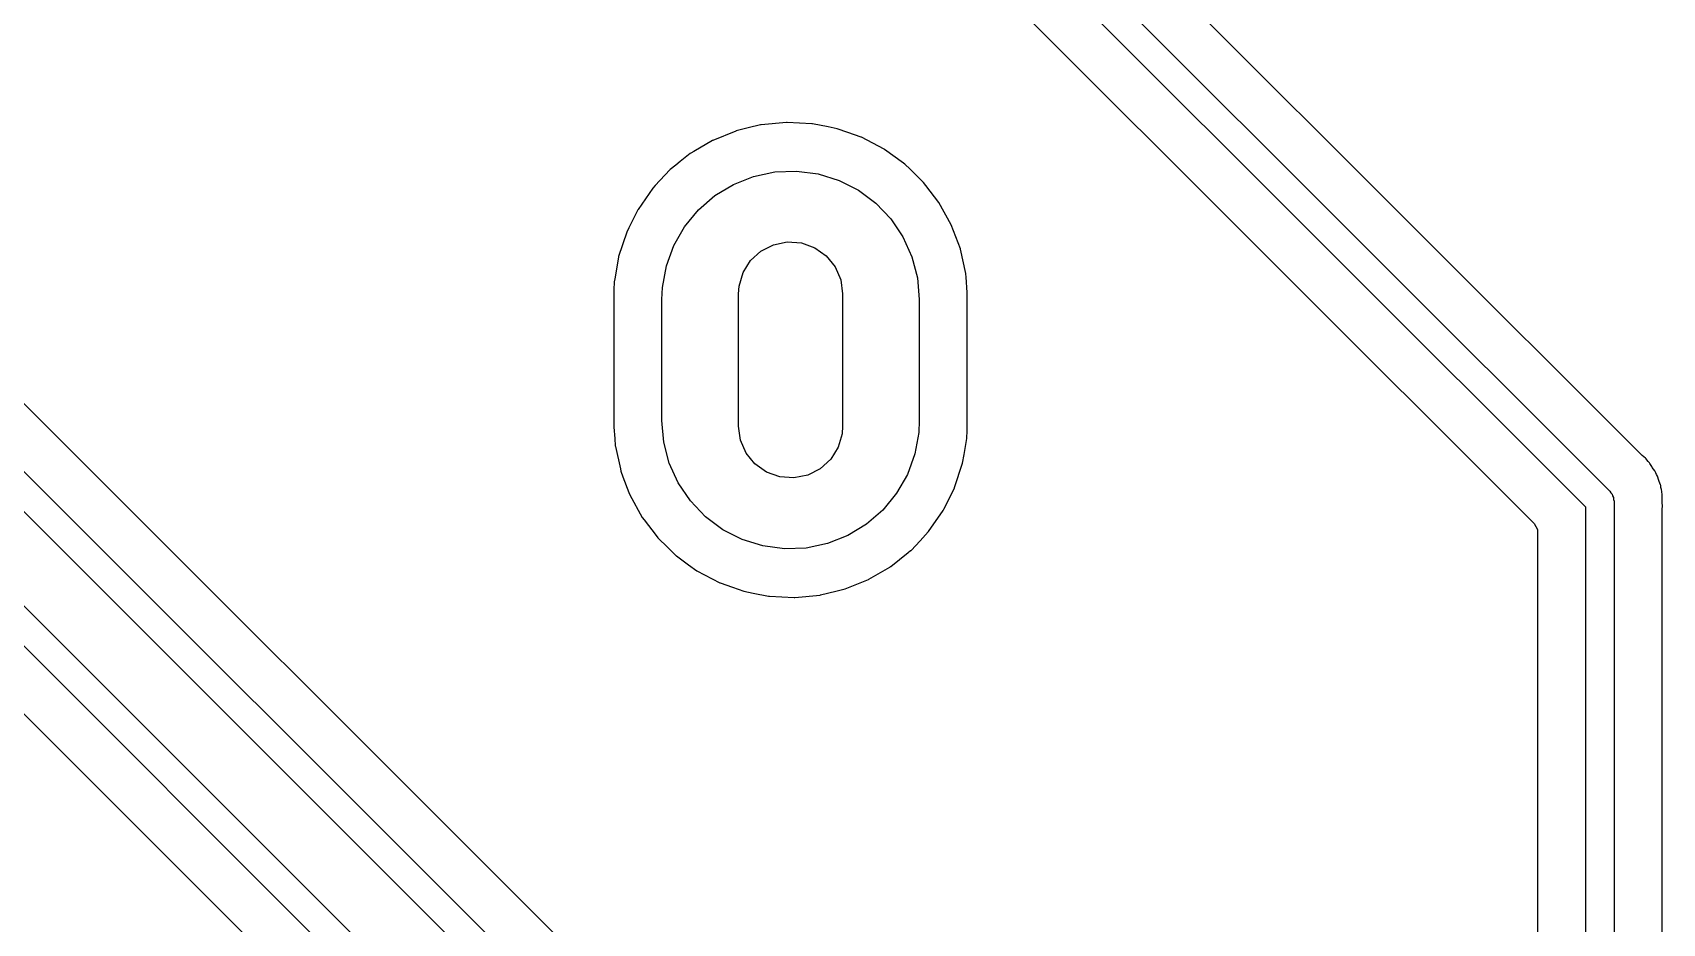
# Model space of a CAD drawing. Extents: x 87 to 209, y -135 to -60.
# Drawn here: x 179.95 to 197.18, y -82.02 to -72.59 of the extents above; entities that cross this region are included whole.
import ezdxf

# ---------------------------------------------------------------- set-up
doc = ezdxf.new("R2010")
doc.units = 0
doc.layers.add('BLACK', color=7, linetype='CONTINUOUS')

msp = doc.modelspace()

# ---------------------------------------------------------------- linework, layer by layer
at = {"layer": 'BLACK', "linetype": 'CONTINUOUS'}
for p, q in [((196.955, -77.0558), (181.575, -61.6752)), ((181.157, -61.9767), (196.622, -77.4415)), ((196.366, -77.6097), (180.989, -62.2328)), ((180.815, -62.7782), (195.821, -77.7835)), ((173.886, -72.6887), (184.408, -83.2111)), ((184.152, -83.3793), (173.63, -72.8569)), ((173.297, -73.2426), (182.698, -82.6439)), ((187.643, -73.5666), (187.513, -73.5984)), ((187.648, -73.5655), (187.643, -73.5666)), ((187.643, -73.5666), (187.643, -73.5666)), ((187.917, -73.5398), (187.648, -73.5655)), ((187.922, -73.54), (187.917, -73.5398)), ((188.184, -73.553), (187.922, -73.54)), ((187.922, -73.54), (187.922, -73.54)), ((188.188, -73.5533), (188.184, -73.553)), ((188.184, -73.553), (188.184, -73.553)), ((188.193, -73.5541), (188.188, -73.5533)), ((188.356, -73.5864), (188.193, -73.5541)), ((188.193, -73.5541), (188.193, -73.5541)), ((187.133, -73.7318), (186.937, -73.8465)), ((187.137, -73.7301), (187.133, -73.7318)), ((187.38, -73.6317), (187.137, -73.7301)), ((187.384, -73.63), (187.38, -73.6317)), ((187.38, -73.6317), (187.38, -73.6317)), ((187.513, -73.5984), (187.384, -73.63)), ((188.454, -73.6057), (188.356, -73.5864)), ((188.564, -73.6445), (188.454, -73.6057)), ((188.706, -73.6945), (188.564, -73.6445)), ((188.71, -73.696), (188.706, -73.6945)), ((188.706, -73.6945), (188.706, -73.6945)), ((188.95, -73.8223), (188.71, -73.696)), ((186.899, -73.8688), (186.792, -73.9542)), ((186.904, -73.8661), (186.899, -73.8688)), ((186.937, -73.8465), (186.904, -73.8661)), ((188.954, -73.8249), (188.95, -73.8223)), ((189.152, -73.969), (188.954, -73.8249)), ((186.684, -74.0415), (186.528, -74.2082)), ((186.687, -74.0382), (186.684, -74.0415)), ((186.745, -73.992), (186.687, -74.0382)), ((186.792, -73.9542), (186.745, -73.992)), ((187.569, -74.1102), (187.794, -74.0629)), ((187.794, -74.0629), (188.024, -74.0543)), ((188.024, -74.0543), (188.252, -74.0845)), ((188.252, -74.0845), (188.472, -74.1527)), ((189.169, -73.9818), (189.152, -73.969)), ((189.224, -74.0353), (189.169, -73.9818)), ((189.351, -74.1593), (189.224, -74.0353)), ((186.502, -74.2363), (186.347, -74.4591)), ((186.528, -74.2082), (186.502, -74.2363)), ((187.159, -74.3139), (187.355, -74.1946)), ((187.355, -74.1946), (187.569, -74.1102)), ((188.472, -74.1527), (188.677, -74.2569)), ((188.677, -74.2569), (188.861, -74.3942)), ((189.363, -74.1714), (189.351, -74.1593)), ((189.366, -74.175), (189.363, -74.1714)), ((189.391, -74.2082), (189.366, -74.175)), ((189.366, -74.175), (189.366, -74.175)), ((189.528, -74.3869), (189.391, -74.2082)), ((186.985, -74.4647), (187.159, -74.3139)), ((188.861, -74.3942), (189.02, -74.5606)), ((189.659, -74.624), (189.528, -74.3869)), ((186.345, -74.4632), (186.25, -74.6558)), ((186.347, -74.4591), (186.345, -74.4632)), ((186.345, -74.4632), (186.345, -74.4632)), ((186.839, -74.6425), (186.985, -74.4647)), ((189.02, -74.5606), (189.148, -74.7514)), ((186.227, -74.7019), (186.142, -74.9596)), ((186.25, -74.6558), (186.227, -74.7019)), ((186.725, -74.8423), (186.839, -74.6425)), ((189.148, -74.7514), (189.243, -74.9611)), ((189.755, -74.8776), (189.659, -74.624)), ((185.605, -82.2666), (178.191, -74.8521)), ((186.647, -75.0585), (186.725, -74.8423)), ((187.536, -75.0022), (187.646, -74.9012)), ((187.646, -74.9012), (187.779, -74.8334)), ((187.779, -74.8334), (187.925, -74.8039)), ((187.925, -74.8039), (188.074, -74.8148)), ((188.074, -74.8148), (188.215, -74.8654)), ((188.215, -74.8654), (188.337, -74.9519)), ((188.337, -74.9519), (188.43, -75.0679)), ((189.756, -74.882), (189.755, -74.8776)), ((189.813, -75.1379), (189.756, -74.882)), ((189.756, -74.882), (189.756, -74.882)), ((177.646, -75.0258), (185.272, -82.6523)), ((186.141, -74.9641), (186.102, -75.1933)), ((186.142, -74.9596), (186.141, -74.9641)), ((186.141, -74.9641), (186.141, -74.9641)), ((186.606, -75.2848), (186.647, -75.0585)), ((187.458, -75.1291), (187.536, -75.0022)), ((188.43, -75.0679), (188.49, -75.2049)), ((189.243, -74.9611), (189.301, -75.1837)), ((185.016, -82.8205), (177.389, -75.194)), ((186.096, -75.2267), (186.091, -75.3124)), ((186.102, -75.1933), (186.096, -75.2267)), ((186.6, -75.4128), (186.606, -75.2848)), ((187.41, -75.3528), (187.416, -75.2725)), ((187.416, -75.2725), (187.458, -75.1291)), ((188.49, -75.2049), (188.51, -75.3528)), ((189.301, -75.1837), (189.32, -75.4128)), ((189.814, -75.1423), (189.813, -75.1379)), ((189.816, -75.1773), (189.814, -75.1423)), ((189.828, -75.3377), (189.816, -75.1773)), ((186.091, -75.3124), (186.091, -76.7617)), ((186.6, -76.6928), (186.6, -75.4128)), ((187.41, -76.7528), (187.41, -75.3528)), ((188.51, -75.3528), (188.51, -76.7528)), ((189.32, -75.4128), (189.32, -76.6928)), ((189.828, -75.3439), (189.828, -75.3377)), ((189.828, -76.7932), (189.828, -75.3439)), ((186.091, -76.7617), (186.092, -76.764)), ((186.092, -76.764), (186.1, -76.8827)), ((186.092, -76.764), (186.092, -76.764)), ((186.619, -76.9219), (186.6, -76.6928)), ((187.43, -76.9007), (187.41, -76.7528)), ((188.504, -76.8331), (188.462, -76.9765)), ((188.51, -76.7528), (188.504, -76.8331)), ((189.314, -76.8208), (189.273, -77.0471)), ((189.32, -76.6928), (189.314, -76.8208)), ((189.824, -76.8789), (189.828, -76.8024)), ((189.828, -76.7948), (189.828, -76.7932)), ((189.828, -76.8024), (189.828, -76.7948)), ((189.828, -76.7948), (189.828, -76.7948)), ((186.1, -76.8827), (186.106, -76.9633)), ((186.106, -76.9633), (186.107, -76.9677)), ((186.107, -76.9677), (186.107, -76.9677)), ((186.107, -76.9677), (186.16, -77.2051)), ((186.677, -77.1445), (186.619, -76.9219)), ((187.49, -77.0377), (187.43, -76.9007)), ((188.462, -76.9765), (188.384, -77.1034)), ((189.794, -77.053), (189.824, -76.8827)), ((189.824, -76.8826), (189.824, -76.8789)), ((189.824, -76.8827), (189.824, -76.8826)), ((186.772, -77.3542), (186.677, -77.1445)), ((187.583, -77.1537), (187.49, -77.0377)), ((187.705, -77.2402), (187.583, -77.1537)), ((188.384, -77.1034), (188.274, -77.2044)), ((189.273, -77.0471), (189.195, -77.2633)), ((189.693, -77.4037), (189.778, -77.146)), ((189.778, -77.146), (189.794, -77.053)), ((196.964, -77.0638), (196.955, -77.0558)), ((197, -77.0932), (196.964, -77.0638)), ((197.005, -77.0997), (197, -77.0932)), ((197.012, -77.1106), (197.005, -77.0997)), ((197.025, -77.1256), (197.012, -77.1106)), ((197.04, -77.1408), (197.025, -77.1256)), ((197.044, -77.1476), (197.04, -77.1408)), ((197.064, -77.1806), (197.044, -77.1476)), ((197.044, -77.1476), (197.044, -77.1476)), ((197.07, -77.1905), (197.064, -77.1806)), ((197.098, -77.2278), (197.07, -77.1905)), ((186.16, -77.2051), (186.165, -77.228)), ((186.165, -77.228), (186.187, -77.2883)), ((186.187, -77.2883), (186.251, -77.4567)), ((186.9, -77.545), (186.772, -77.3542)), ((187.846, -77.2908), (187.705, -77.2402)), ((187.995, -77.3017), (187.846, -77.2908)), ((188.141, -77.2722), (187.995, -77.3017)), ((188.274, -77.2044), (188.141, -77.2722)), ((189.195, -77.2633), (189.081, -77.4631)), ((197.106, -77.2478), (197.098, -77.2278)), ((197.114, -77.2655), (197.106, -77.2478)), ((197.125, -77.284), (197.114, -77.2655)), ((197.138, -77.3284), (197.125, -77.284)), ((197.142, -77.3396), (197.138, -77.3284)), ((197.156, -77.3752), (197.142, -77.3396)), ((186.251, -77.4567), (186.261, -77.4816)), ((186.261, -77.4816), (186.392, -77.7187)), ((189.081, -77.4631), (188.935, -77.6409)), ((189.58, -77.6321), (189.691, -77.4078)), ((189.691, -77.4078), (189.693, -77.4037)), ((189.691, -77.4078), (189.691, -77.4078)), ((196.622, -77.4415), (196.632, -77.4586)), ((196.632, -77.4586), (196.646, -77.4726)), ((196.646, -77.4726), (196.651, -77.4917)), ((196.651, -77.4917), (196.661, -77.5088)), ((196.661, -77.5088), (196.661, -77.5285)), ((196.661, -77.5285), (196.666, -77.5476)), ((197.159, -77.3825), (197.156, -77.3752)), ((197.156, -77.3752), (197.156, -77.3752)), ((197.16, -77.3904), (197.159, -77.3825)), ((197.162, -77.4038), (197.16, -77.3904)), ((197.16, -77.3904), (197.16, -77.3904)), ((197.166, -77.4232), (197.162, -77.4038)), ((197.172, -77.4438), (197.166, -77.4232)), ((197.173, -77.4816), (197.172, -77.4438)), ((197.173, -77.4899), (197.173, -77.4816)), ((197.174, -77.5018), (197.173, -77.4899)), ((197.174, -77.5062), (197.174, -77.5018)), ((197.174, -77.5353), (197.174, -77.5062)), ((197.175, -77.5392), (197.174, -77.5353)), ((197.175, -77.5506), (197.175, -77.5392)), ((187.059, -77.7114), (186.9, -77.545)), ((187.243, -77.8487), (187.059, -77.7114)), ((188.935, -77.6409), (188.761, -77.7917)), ((189.418, -77.8693), (189.573, -77.6465)), ((189.573, -77.6465), (189.58, -77.6321)), ((196.366, -82.7896), (196.366, -77.6097)), ((196.666, -77.5476), (196.666, -82.7896)), ((197.174, -77.6297), (197.175, -77.6178)), ((197.174, -82.353), (197.174, -77.6297)), ((197.177, -77.6101), (197.175, -77.5506)), ((197.175, -77.6178), (197.177, -77.6101)), ((186.392, -77.7187), (186.412, -77.7448)), ((186.412, -77.7448), (186.537, -77.9088)), ((187.448, -77.9529), (187.243, -77.8487)), ((188.761, -77.7917), (188.565, -77.911)), ((189.328, -77.9658), (189.415, -77.8726)), ((189.415, -77.8726), (189.418, -77.8693)), ((189.415, -77.8726), (189.415, -77.8726)), ((195.821, -77.7835), (195.855, -77.8458)), ((195.855, -77.8458), (195.857, -77.8725)), ((195.857, -77.8725), (195.857, -82.3511)), ((186.537, -77.9088), (186.557, -77.9342)), ((186.557, -77.9342), (186.56, -77.9374)), ((186.56, -77.9374), (186.56, -77.9374)), ((186.56, -77.9374), (186.657, -78.0324)), ((186.657, -78.0324), (186.751, -78.1238)), ((187.668, -78.0211), (187.448, -77.9529)), ((187.896, -78.0513), (187.668, -78.0211)), ((188.126, -78.0427), (187.896, -78.0513)), ((188.351, -77.9954), (188.126, -78.0427)), ((188.565, -77.911), (188.351, -77.9954)), ((189.233, -78.0674), (189.328, -77.9658)), ((186.751, -78.1238), (186.754, -78.1265)), ((186.754, -78.1265), (186.754, -78.1265)), ((186.754, -78.1265), (186.882, -78.2195)), ((186.882, -78.2195), (186.97, -78.2833)), ((189.021, -78.2368), (189.204, -78.0902)), ((189.204, -78.0902), (189.229, -78.0703)), ((189.229, -78.0703), (189.233, -78.0674)), ((189.229, -78.0703), (189.229, -78.0703)), ((186.97, -78.2833), (187.21, -78.4096)), ((188.695, -78.4111), (188.783, -78.3755)), ((188.783, -78.3755), (188.787, -78.3738)), ((188.783, -78.3755), (188.783, -78.3755)), ((188.787, -78.3738), (189.009, -78.2439)), ((189.009, -78.2439), (189.017, -78.2391)), ((189.017, -78.2391), (189.021, -78.2368)), ((189.017, -78.2391), (189.017, -78.2391)), ((187.21, -78.4096), (187.214, -78.4111)), ((187.214, -78.4111), (187.214, -78.4111)), ((187.214, -78.4111), (187.347, -78.458)), ((187.347, -78.458), (187.466, -78.4999)), ((187.466, -78.4999), (187.564, -78.5192)), ((187.564, -78.5192), (187.727, -78.5515)), ((187.727, -78.5515), (187.727, -78.5515)), ((187.727, -78.5515), (187.732, -78.5523)), ((187.732, -78.5523), (187.736, -78.5526)), ((187.736, -78.5526), (187.736, -78.5526)), ((187.736, -78.5526), (187.998, -78.5656)), ((187.998, -78.5656), (187.998, -78.5656)), ((187.998, -78.5656), (188.003, -78.5658)), ((188.003, -78.5658), (188.272, -78.5401)), ((188.272, -78.5401), (188.277, -78.539)), ((188.277, -78.539), (188.437, -78.4999)), ((188.277, -78.539), (188.277, -78.539)), ((188.437, -78.4999), (188.536, -78.4756)), ((188.536, -78.4756), (188.695, -78.4111))]:
    msp.add_line(p, q, dxfattribs=at)

doc.saveas('drawing.dxf')
